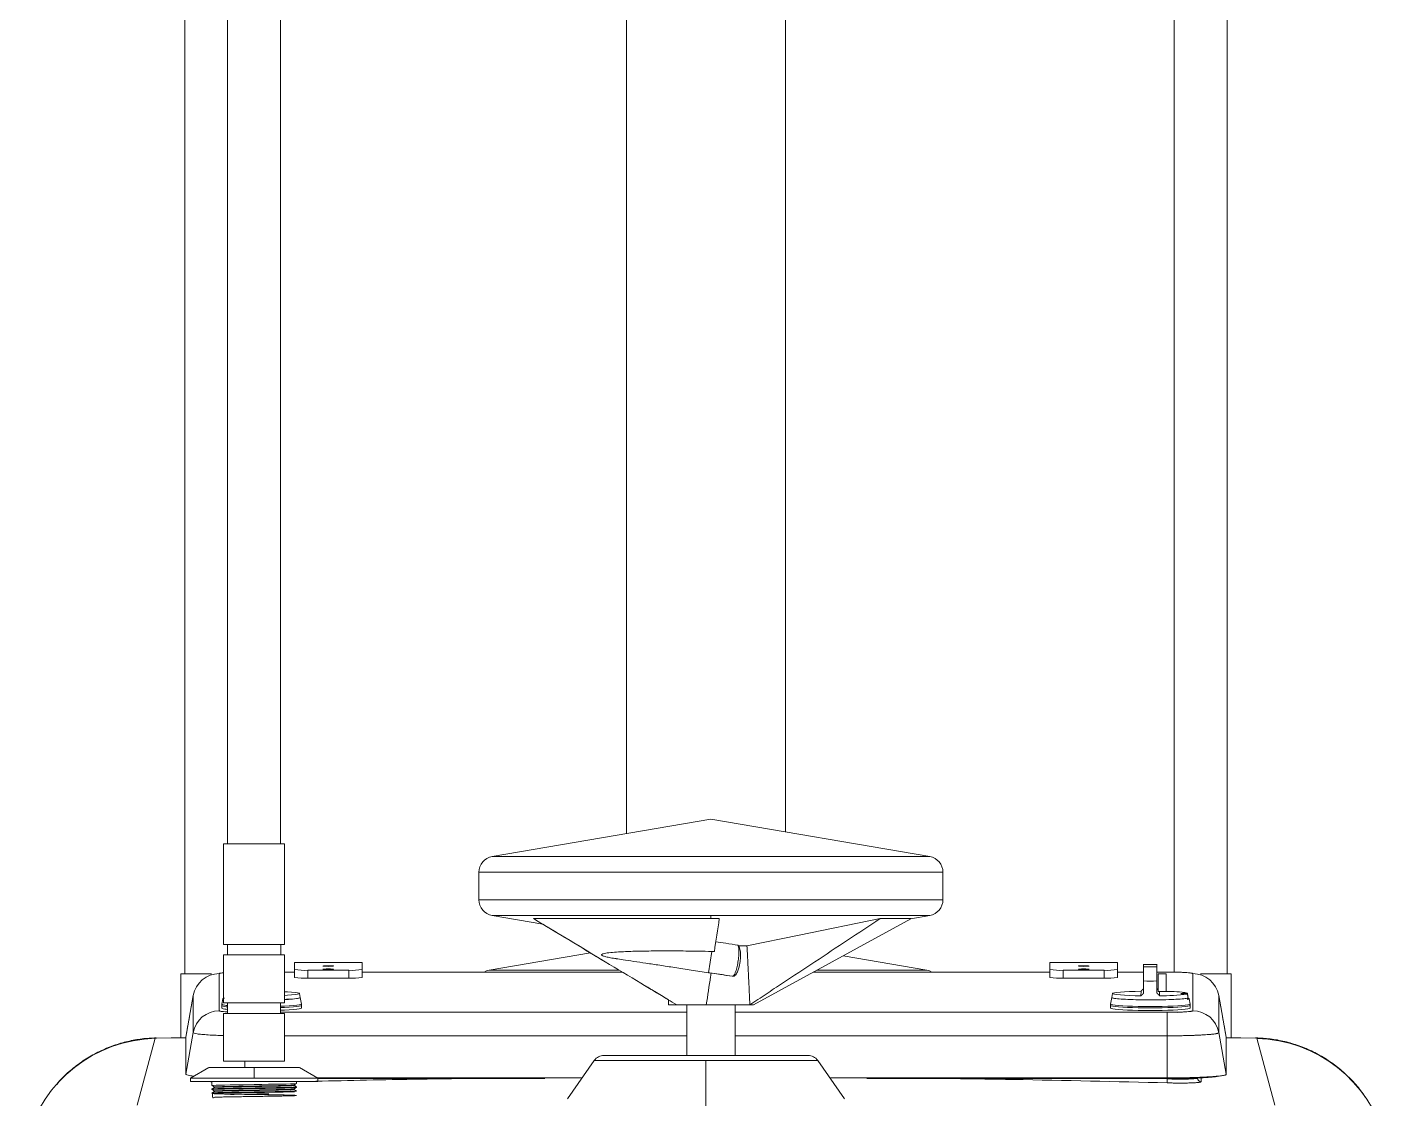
# Model space of a CAD drawing. Header units: millimetres. Extents: x 744 to 5705, y 930 to 4879.
# Drawn here: x 4723 to 5235, y 4071 to 4475 of the extents above; entities that cross this region are included whole.
import ezdxf

# ---------------------------------------------------------------- set-up
doc = ezdxf.new("R2010")
doc.units = ezdxf.units.MM
doc.header["$MEASUREMENT"] = 0

msp = doc.modelspace()

# ---------------------------------------------------------------- linework, layer by layer
at = {"color": 7, "linetype": 'Continuous', "lineweight": 15, "true_color": 0xffffff}
for p, q in [((4798.72, 4665.28), (4798.72, 4167.29)), ((4818.72, 4167.29), (4818.72, 4665.28)), ((4782.59, 4573.19), (4782.59, 4118.28)), ((5155.72, 4573.19), (5155.72, 4118.93)), ((5175.72, 4118.28), (5175.72, 4573.19)), ((4949.15, 4523.19), (4949.15, 4171.18)), ((5009.15, 4171.82), (5009.15, 4523.19)), ((4981.03, 4176.64), (4898.52, 4162.5)), ((5063.55, 4162.5), (4981.03, 4176.64)), ((4797.22, 4167.29), (4797.22, 4129.39)), ((4808.72, 4167.29), (4797.22, 4167.29)), ((4820.22, 4167.29), (4808.72, 4167.29)), ((4820.22, 4129.39), (4820.22, 4167.29)), ((4893.53, 4156.59), (4893.53, 4146.2)), ((5068.53, 4146.2), (5068.53, 4156.59)), ((4898.52, 4140.29), (4917.56, 4137.03)), ((4914.14, 4139.09), (4981.03, 4139.09)), ((4981.03, 4139.09), (4981.03, 4140.29)), ((4981.03, 4139.09), (4984.17, 4139.09)), ((4997.03, 4106.64), (5056.46, 4139.05)), ((5044.79, 4139.09), (5056.53, 4139.09)), ((5056.45, 4139.07), (5063.55, 4140.29)), ((4797.22, 4129.39), (4820.22, 4129.39)), ((4798.64, 4129.39), (4798.64, 4125.39)), ((4818.79, 4125.39), (4818.79, 4129.39)), ((4991.19, 4129.03), (4991.14, 4129.06)), ((4797.22, 4125.39), (4797.22, 4107.39)), ((4808.72, 4125.39), (4797.22, 4125.39)), ((4820.22, 4125.39), (4808.72, 4125.39)), ((4820.22, 4107.39), (4820.22, 4125.39)), ((4849.45, 4122.61), (4823.95, 4122.61)), ((4823.95, 4122.59), (4823.95, 4122.61)), ((4823.95, 4119.94), (4823.95, 4122.59)), ((4849.45, 4122.59), (4823.95, 4122.59)), ((4849.45, 4122.61), (4849.45, 4122.59)), ((4849.45, 4122.59), (4849.45, 4119.94)), ((4935.55, 4126.19), (4897.43, 4119.66)), ((4980.14, 4118.72), (4981.35, 4126.72)), ((5062.45, 4119.66), (5030.84, 4125.08)), ((5134.36, 4122.61), (5108.86, 4122.61)), ((5108.86, 4122.59), (5108.86, 4122.61)), ((5108.86, 4119.94), (5108.86, 4122.59)), ((5134.36, 4122.59), (5108.86, 4122.59)), ((5134.36, 4122.61), (5134.36, 4122.59)), ((5134.36, 4122.59), (5134.36, 4119.94)), ((4781.09, 4118.28), (4781.09, 4094.27)), ((4792.59, 4118.28), (4781.09, 4118.28)), ((4795.59, 4104.36), (4795.59, 4118.36)), ((4823.95, 4118.97), (4820.22, 4118.97)), ((4823.95, 4116.95), (4823.95, 4119.94)), ((4828.95, 4116.64), (4828.95, 4119.64)), ((4844.45, 4119.64), (4828.95, 4119.64)), ((4844.45, 4116.64), (4844.45, 4119.64)), ((4849.45, 4119.94), (4849.45, 4116.95)), ((4947.56, 4118.97), (4849.45, 4118.97)), ((4980.15, 4118.82), (4981.29, 4118.55)), ((5108.86, 4118.97), (5019.64, 4118.97)), ((5108.86, 4116.95), (5108.86, 4119.94)), ((5129.36, 4119.64), (5113.86, 4119.64)), ((5113.86, 4116.64), (5113.86, 4119.64)), ((5129.36, 4116.64), (5129.36, 4119.64)), ((5134.36, 4119.94), (5134.36, 4116.95)), ((5144.21, 4118.97), (5134.36, 4118.97)), ((5144.21, 4120.91), (5144.22, 4121.76)), ((5144.22, 4121.77), (5144.22, 4121.76)), ((5149.22, 4121.76), (5149.21, 4120.91)), ((5153.12, 4118.97), (5149.22, 4118.97)), ((5152.67, 4118.29), (5149.74, 4118.29)), ((5149.74, 4118.29), (5149.74, 4111.65)), ((5152.67, 4118.29), (5152.67, 4111.65)), ((5162.72, 4118.36), (5162.72, 4104.36)), ((5177.22, 4118.28), (5165.72, 4118.28)), ((5177.22, 4094.27), (5177.22, 4118.28)), ((4844.45, 4116.64), (4828.95, 4116.64)), ((5129.36, 4116.64), (5113.86, 4116.64)), ((5149.21, 4111), (5149.23, 4112.71)), ((4785.75, 4110.11), (4782.97, 4094.41)), ((4785.75, 4096.11), (4785.75, 4110.11)), ((4796.95, 4108.87), (4796.59, 4106.87)), ((4796.59, 4106.86), (4796.59, 4106.36)), ((4797.22, 4107.39), (4820.22, 4107.39)), ((4797.58, 4109.11), (4797.44, 4109.15)), ((4798.72, 4107.39), (4798.72, 4103.39)), ((4818.72, 4103.39), (4818.72, 4107.39)), ((4826.15, 4109.37), (4825.89, 4110.86)), ((4826.59, 4106.87), (4826.15, 4109.37)), ((4826.59, 4106.36), (4826.59, 4106.86)), ((4965.03, 4108.5), (4965.03, 4106.64)), ((5132.16, 4109.37), (5131.72, 4106.87)), ((5131.72, 4106.86), (5131.72, 4106.36)), ((5132.42, 4110.86), (5132.16, 4109.37)), ((5143.21, 4110), (5143.23, 4111.71)), ((5149.74, 4111.65), (5152.67, 4111.65)), ((5150.23, 4111.65), (5150.21, 4110)), ((5161.71, 4106.87), (5161.36, 4108.87)), ((5161.72, 4106.36), (5161.72, 4106.86)), ((5172.56, 4110.11), (5172.56, 4096.11)), ((5172.56, 4110.11), (5175.34, 4094.41)), ((4796.59, 4106.36), (4796.59, 4105.37)), ((4797.22, 4103.39), (4797.22, 4085.39)), ((4808.72, 4103.39), (4797.22, 4103.39)), ((4820.22, 4103.39), (4808.72, 4103.39)), ((4820.22, 4085.39), (4820.22, 4103.39)), ((4826.59, 4105.37), (4826.59, 4106.36)), ((4965.03, 4106.64), (4968.15, 4106.64)), ((4968.15, 4106.64), (4979.26, 4106.64)), ((4971.91, 4106.64), (4971.91, 4087.54)), ((4979.26, 4106.64), (4995.69, 4106.64)), ((4990.16, 4087.54), (4990.16, 4106.64)), ((5131.72, 4106.36), (5131.72, 4105.37)), ((5153.12, 4103.77), (5153.12, 4094.91)), ((5157.11, 4103.74), (5156.24, 4103.8)), ((5161.72, 4105.37), (5161.72, 4106.36)), ((4771.44, 4093.97), (4764.67, 4068.83)), ((4783.01, 4094.31), (4771.94, 4094.08)), ((4785.75, 4096.11), (4782.97, 4080.4)), ((4782.97, 4094.41), (4782.99, 4094.42)), ((4782.97, 4080.4), (4782.97, 4094.41)), ((5153.12, 4094.91), (5153.12, 4079.04)), ((5175.34, 4080.4), (5172.56, 4096.11)), ((5186.36, 4094.08), (5175.3, 4094.31)), ((5175.32, 4094.42), (5175.34, 4094.41)), ((5175.34, 4094.41), (5175.34, 4080.4)), ((5186.87, 4093.97), (5193.64, 4068.83)), ((5017.59, 4087.54), (4940.72, 4087.54)), ((4791.67, 4082.92), (4784.74, 4078.92)), ((4797.22, 4085.39), (4808.72, 4085.39)), ((4808.72, 4085.39), (4820.22, 4085.39)), ((4808.74, 4082.92), (4808.74, 4078.92)), ((4832.74, 4078.92), (4825.81, 4082.92)), ((4937.03, 4085.63), (4926.9, 4071.16)), ((4979.15, 4085.63), (4979.15, 4060.83)), ((5031.4, 4071.16), (5021.28, 4085.63)), ((4784.46, 4079.91), (4786.01, 4079.66)), ((4784.74, 4078.92), (4784.74, 4077.67)), ((4808.74, 4078.92), (4784.74, 4078.92)), ((4832.74, 4077.67), (4784.74, 4077.67)), ((4792.74, 4077.67), (4792.74, 4076.17)), ((4832.74, 4078.92), (4808.74, 4078.92)), ((4824.74, 4075.62), (4823.74, 4076.19)), ((4824.74, 4076.92), (4824.74, 4077.67)), ((4932.42, 4079.04), (4832.54, 4079.04)), ((4832.74, 4077.67), (4832.74, 4078.92)), ((4918.43, 4078.81), (4832.74, 4078.81)), ((5153.12, 4079.04), (5025.89, 4079.04)), ((5153.12, 4078.81), (5039.87, 4078.81)), ((5153.12, 4079.04), (5153.12, 4078.81)), ((5171.99, 4079.6), (5173.85, 4079.91)), ((4792.74, 4074.87), (4792.74, 4074.67)), ((4792.74, 4073.37), (4792.74, 4073.36)), ((4824.74, 4075.42), (4824.74, 4075.62))]:
    msp.add_line(p, q, dxfattribs=at)
at = {"color": 8, "linetype": 'Continuous', "lineweight": 15, "true_color": 0x808080}
for p, q in [((4898.52, 4162.5), (5063.55, 4162.5)), ((4893.53, 4156.59), (5068.53, 4156.59)), ((4893.53, 4146.2), (5068.53, 4146.2)), ((4898.52, 4140.29), (4981.03, 4140.29)), ((4981.03, 4140.29), (5063.55, 4140.29)), ((4820.22, 4118.95), (4823.95, 4118.95)), ((4849.45, 4118.95), (4947.59, 4118.95)), ((4897.43, 4119.66), (4946.38, 4119.66)), ((4980.14, 4118.72), (4981.19, 4118.56)), ((5019.6, 4118.95), (5108.86, 4118.95)), ((5020.93, 4119.66), (5062.45, 4119.66)), ((5134.36, 4118.95), (5144.21, 4118.95)), ((5149.22, 4118.95), (5153.12, 4118.95)), ((5153.12, 4118.95), (5153.12, 4118.97)), ((4971.91, 4103.77), (4818.72, 4103.77)), ((5153.12, 4103.77), (4990.16, 4103.77)), ((4783, 4094.2), (4771.44, 4093.97)), ((4771.74, 4094.05), (4771.44, 4093.97)), ((4971.91, 4094.91), (4820.22, 4094.91)), ((5153.12, 4094.91), (4990.16, 4094.91)), ((5186.87, 4093.97), (5175.31, 4094.2)), ((4805.19, 4085.39), (4805.19, 4082.92)), ((4979.15, 4085.63), (4937.03, 4085.63)), ((5021.28, 4085.63), (4979.15, 4085.63)), ((4823.74, 4076.19), (4823.74, 4076.34)), ((5153.15, 4078.66), (5146.95, 4078.81)), ((5165.92, 4079.09), (5165.92, 4077.62))]:
    msp.add_line(p, q, dxfattribs=at)
at = {"color": 7, "linetype": 'Continuous', "lineweight": 15, "true_color": 0xffffff}
for points in [[(4994.59, 4128.89), (5014.28, 4132.89), (5044.79, 4139.09)], [(4991.4, 4128.89), (4992.14, 4128.89), (4993.46, 4128.89), (4994.59, 4128.89)], [(4836.7, 4121.36), (4835.94, 4121.35), (4835.29, 4121.32), (4834.85, 4121.28), (4834.7, 4121.23), (4834.85, 4121.19), (4835.29, 4121.15), (4835.94, 4121.12), (4836.7, 4121.11), (4837.47, 4121.12), (4838.11, 4121.15), (4838.55, 4121.19), (4838.7, 4121.23), (4838.55, 4121.28), (4838.11, 4121.32), (4837.47, 4121.35), (4836.7, 4121.36)], [(4836.7, 4120.13), (4835.94, 4120.12), (4835.29, 4120.09), (4834.85, 4120.05), (4834.7, 4120.01), (4834.85, 4119.96), (4835.29, 4119.92), (4835.94, 4119.89), (4836.7, 4119.88), (4837.47, 4119.89), (4838.11, 4119.92), (4838.55, 4119.96), (4838.7, 4120.01), (4838.55, 4120.05), (4838.11, 4120.09), (4837.47, 4120.12), (4836.7, 4120.13)], [(4897.43, 4119.66), (4896.41, 4119.39), (4895.49, 4118.97)], [(5064.39, 4118.97), (5063.47, 4119.39), (5062.45, 4119.66)], [(5121.61, 4121.36), (5120.84, 4121.35), (5120.19, 4121.32), (5119.76, 4121.28), (5119.61, 4121.23), (5119.76, 4121.19), (5120.19, 4121.15), (5120.84, 4121.12), (5121.61, 4121.11), (5122.37, 4121.12), (5123.02, 4121.15), (5123.46, 4121.19), (5123.61, 4121.23), (5123.46, 4121.28), (5123.02, 4121.32), (5122.37, 4121.35), (5121.61, 4121.36)], [(5121.61, 4120.13), (5120.84, 4120.12), (5120.19, 4120.09), (5119.76, 4120.05), (5119.61, 4120.01), (5119.76, 4119.96), (5120.19, 4119.92), (5120.84, 4119.89), (5121.61, 4119.88), (5122.37, 4119.89), (5123.02, 4119.92), (5123.46, 4119.96), (5123.61, 4120.01), (5123.46, 4120.05), (5123.02, 4120.09), (5122.37, 4120.12), (5121.61, 4120.13)], [(5149.22, 4114.85), (5149.22, 4113.89), (5149.22, 4113.08), (5149.22, 4112.54), (5149.22, 4112.35), (5149.21, 4112.54), (5149.21, 4113.08), (5149.21, 4113.89), (5149.21, 4114.85), (5149.21, 4115.8), (5149.21, 4116.61), (5149.21, 4117.16), (5149.22, 4117.35), (5149.22, 4117.16), (5149.22, 4116.61), (5149.22, 4115.8), (5149.22, 4114.85)], [(4797.22, 4108.69), (4797.08, 4108.74), (4796.98, 4108.8), (4796.95, 4108.86), (4796.98, 4108.92), (4797.08, 4108.98), (4797.22, 4109.03)], [(4826.59, 4106.87), (4826.58, 4106.83), (4826.32, 4106.69), (4825.71, 4106.55), (4824.77, 4106.42), (4823.52, 4106.3), (4822, 4106.2), (4820.22, 4106.11), (4818.72, 4106.05)], [(4820.22, 4111.56), (4821.26, 4111.5), (4822.87, 4111.4), (4824.16, 4111.27), (4825.11, 4111.14), (4825.69, 4111), (4825.89, 4110.86), (4825.7, 4110.71), (4825.12, 4110.57), (4824.17, 4110.44), (4822.88, 4110.32), (4821.28, 4110.21), (4820.22, 4110.15)], [(4826.15, 4109.37), (4826.11, 4109.29), (4825.75, 4109.15), (4825.03, 4109.01), (4823.97, 4108.89), (4822.6, 4108.77), (4820.96, 4108.67), (4820.22, 4108.64)], [(5146.72, 4105.94), (5144.43, 4105.95), (5142.19, 4105.98), (5140.06, 4106.04), (5138.09, 4106.11), (5136.31, 4106.2), (5134.79, 4106.3), (5133.54, 4106.42), (5132.6, 4106.55), (5131.99, 4106.69), (5131.73, 4106.83), (5131.72, 4106.87)], [(5160.73, 4109.11), (5159.92, 4108.98), (5158.78, 4108.86), (5157.34, 4108.75), (5155.62, 4108.65), (5153.68, 4108.57), (5151.57, 4108.51), (5149.33, 4108.48), (5147.03, 4108.46), (5144.72, 4108.47), (5142.45, 4108.5), (5140.3, 4108.55), (5138.31, 4108.63), (5136.53, 4108.72), (5135.01, 4108.83), (5133.79, 4108.95), (5132.89, 4109.08), (5132.34, 4109.22), (5132.16, 4109.36), (5132.16, 4109.37)], [(5160.96, 4109.17), (5160.31, 4109.04), (5159.32, 4108.91), (5158.01, 4108.79), (5156.41, 4108.69), (5154.58, 4108.6), (5152.54, 4108.54), (5150.36, 4108.49), (5148.09, 4108.47), (5145.78, 4108.47), (5143.5, 4108.49), (5141.29, 4108.53), (5139.23, 4108.59), (5137.35, 4108.67), (5135.71, 4108.77), (5134.34, 4108.89), (5133.28, 4109.01), (5132.56, 4109.15), (5132.2, 4109.29), (5132.16, 4109.37)], [(5143.21, 4110), (5140.97, 4110.05), (5138.89, 4110.12), (5137.03, 4110.21), (5135.43, 4110.32), (5134.14, 4110.44), (5133.19, 4110.57), (5132.61, 4110.71), (5132.42, 4110.86), (5132.62, 4111), (5133.2, 4111.14), (5134.15, 4111.27), (5135.44, 4111.4), (5137.05, 4111.5), (5138.91, 4111.59), (5140.99, 4111.66), (5143.23, 4111.71)], [(5161.71, 4106.87), (5161.7, 4106.83), (5161.44, 4106.69), (5160.83, 4106.55), (5159.89, 4106.42), (5158.64, 4106.3), (5157.12, 4106.2), (5155.35, 4106.11), (5153.37, 4106.04), (5151.24, 4105.98), (5149.01, 4105.95), (5146.72, 4105.94)], [(5160.71, 4111.04), (5159.74, 4111.01), (5158.96, 4110.97), (5158.45, 4110.92), (5158.27, 4110.85), (5158.45, 4110.79), (5158.96, 4110.74), (5159.74, 4110.7), (5160.7, 4110.67)], [(5160.81, 4109.1), (5161.05, 4109.04), (5161.22, 4108.98), (5161.33, 4108.92), (5161.36, 4108.86), (5161.33, 4108.8), (5161.22, 4108.74), (5161.05, 4108.67), (5160.81, 4108.61)], [(4826.59, 4106.36), (4826.58, 4106.33), (4826.32, 4106.19), (4825.71, 4106.05), (4824.77, 4105.92), (4823.52, 4105.8), (4822, 4105.7), (4820.22, 4105.61), (4818.72, 4105.55)], [(4826.59, 4106.36), (4826.58, 4106.33), (4826.32, 4106.19), (4825.71, 4106.05), (4824.77, 4105.92), (4823.52, 4105.8), (4822, 4105.7), (4820.22, 4105.61), (4818.72, 4105.55)], [(4826.59, 4105.37), (4826.58, 4105.33), (4826.32, 4105.19), (4825.71, 4105.05), (4824.77, 4104.93), (4823.52, 4104.81), (4822, 4104.7), (4820.22, 4104.61), (4818.72, 4104.55)], [(5146.72, 4105.44), (5144.43, 4105.45), (5142.19, 4105.48), (5140.06, 4105.54), (5138.09, 4105.61), (5136.31, 4105.7), (5134.79, 4105.8), (5133.54, 4105.92), (5132.6, 4106.05), (5131.99, 4106.19), (5131.73, 4106.33), (5131.72, 4106.36)], [(5146.72, 4105.44), (5144.43, 4105.45), (5142.19, 4105.48), (5140.06, 4105.54), (5138.09, 4105.61), (5136.31, 4105.7), (5134.79, 4105.8), (5133.54, 4105.92), (5132.6, 4106.05), (5131.99, 4106.19), (5131.73, 4106.33), (5131.72, 4106.36)], [(5146.72, 4104.44), (5144.43, 4104.45), (5142.19, 4104.49), (5140.06, 4104.54), (5138.09, 4104.61), (5136.31, 4104.7), (5134.79, 4104.81), (5133.54, 4104.93), (5132.6, 4105.05), (5131.99, 4105.19), (5131.73, 4105.33), (5131.72, 4105.37)], [(5161.72, 4106.36), (5161.7, 4106.33), (5161.44, 4106.19), (5160.83, 4106.05), (5159.89, 4105.92), (5158.64, 4105.8), (5157.12, 4105.7), (5155.35, 4105.61), (5153.37, 4105.54), (5151.24, 4105.48), (5149.01, 4105.45), (5146.72, 4105.44)], [(5161.72, 4106.36), (5161.7, 4106.33), (5161.44, 4106.19), (5160.83, 4106.05), (5159.89, 4105.92), (5158.64, 4105.8), (5157.12, 4105.7), (5155.35, 4105.61), (5153.37, 4105.54), (5151.24, 4105.48), (5149.01, 4105.45), (5146.72, 4105.44)], [(5161.72, 4105.37), (5161.7, 4105.33), (5161.44, 4105.19), (5160.83, 4105.05), (5159.89, 4104.93), (5158.64, 4104.81), (5157.12, 4104.7), (5155.35, 4104.61), (5153.37, 4104.54), (5151.24, 4104.49), (5149.01, 4104.45), (5146.72, 4104.44)], [(4792.78, 4076.17), (4792.87, 4076.2), (4793.44, 4076.24), (4794.42, 4076.28), (4795.85, 4076.32), (4797.59, 4076.36), (4799.71, 4076.4), (4802.02, 4076.44), (4804.59, 4076.49), (4808.74, 4076.55), (4811.61, 4076.59), (4814.17, 4076.63), (4816.66, 4076.67), (4818.85, 4076.71), (4820.81, 4076.75), (4822.38, 4076.79), (4823.61, 4076.83), (4824.38, 4076.87), (4824.73, 4076.91), (4824.74, 4076.92)], [(5153.12, 4077.17), (5153.12, 4077.21), (5153.12, 4077.31), (5153.12, 4077.45), (5153.13, 4077.64), (5153.13, 4077.86), (5153.14, 4078.11), (5153.15, 4078.38), (5153.15, 4078.66)]]:
    msp.add_lwpolyline(points, dxfattribs=at)
at = {"color": 8, "linetype": 'Continuous', "lineweight": 15, "true_color": 0x808080}
msp.add_lwpolyline([(4792.39, 4077.62), (4792.66, 4077.65), (4792.75, 4077.67)], dxfattribs=at)
at = {"color": 7, "linetype": 'Continuous', "lineweight": 15, "true_color": 0xffffff}
for centre, radius, start, end in [((4899.53, 4156.59), 6, 99.7276, 180), ((5062.53, 4156.59), 6, 0, 80.2724), ((4899.53, 4146.2), 6, 180, 260.2724), ((5062.53, 4146.2), 6, 279.7276, 0), ((4795.59, 4108.37), 9.99, 89.9583, 169.935), ((4827.71, 4140.21), 20.61, 259.5051, 273.4634), ((4845.7, 4140.21), 20.61, 266.5366, 280.4949), ((4989.35, 4118.3), 0.957, 261.3796, 286.4933), ((5112.61, 4140.21), 20.61, 259.5051, 273.4634), ((5130.6, 4140.21), 20.61, 266.5366, 280.4949), ((5162.72, 4108.37), 9.99, 10.065, 90.0417), ((4827.71, 4137.22), 20.61, 259.5051, 273.4634), ((4845.7, 4137.22), 20.61, 266.5366, 280.4949), ((5112.61, 4137.22), 20.61, 259.5051, 273.4634), ((5130.6, 4137.22), 20.61, 266.5366, 280.4949), ((5146.72, 4330.09), 214.52, 269.3297, 270.6652), ((4798.46, 4110.16), 3.77, 240.4208, 273.9663), ((4821.06, 4126.24), 17.62, 267.2536, 286.7814), ((5151.26, 4176.02), 66.03, 269.085, 278.221), ((5153.14, 4065.18), 46.48, 80.6274, 90.5755), ((4795.59, 4094.36), 9.99, 89.9583, 169.935), ((4798.49, 4109.85), 3.97, 241.5397, 273.3712), ((4798.49, 4108.86), 3.97, 241.5397, 273.3712), ((5162.72, 4094.36), 9.99, 10.065, 90.0417), ((4772.76, 4042.58), 51.41, 91.4779, 164.9661), ((5185.54, 4042.57), 51.41, 15.0394, 88.5166), ((4940.72, 4083.04), 4.5, 90, 145), ((5017.59, 4083.04), 4.5, 35, 90), ((5165.96, 4079.11), 1.5, 183.5557, 268.5468)]:
    msp.add_arc(centre, radius, start, end, dxfattribs=at)
for points, knots in [([(4914.14, 4139.09), (4923.13, 4133.67), (4932.13, 4128.25), (4945.63, 4120.13), (4950.13, 4117.42), (4956.88, 4113.37), (4959.13, 4112.02), (4963.64, 4109.33), (4965.89, 4107.98), (4968.15, 4106.64)], [0, 0, 0, 0, 0.5, 0.5, 0.75, 0.75, 0.875, 0.875, 1, 1, 1, 1]), ([(5044.79, 4139.09), (5036.62, 4133.67), (5028.44, 4128.25), (5016.17, 4120.13), (5012.08, 4117.42), (5005.94, 4113.37), (5003.89, 4112.02), (4999.79, 4109.33), (4997.74, 4107.98), (4995.69, 4106.64)], [0, 0, 0, 0, 0.5, 0.5, 0.75, 0.75, 0.875, 0.875, 1, 1, 1, 1]), ([(4917.56, 4137.03), (4925.41, 4132.29), (4937.77, 4124.85), (4953.59, 4115.33), (4961.56, 4110.57), (4965.03, 4108.5)], [0, 0, 0, 0, 0.496671, 0.781083, 1, 1, 1, 1]), ([(4991.28, 4129.09), (4989.74, 4129.32), (4986.95, 4129.74), (4984.11, 4130.16), (4982.85, 4130.35)], [0, 0, 0, 0, 0.554814, 1, 1, 1, 1]), ([(4989.62, 4117.38), (4989.77, 4117.43), (4990.05, 4117.52), (4990.59, 4118.16), (4991.15, 4119.27), (4991.61, 4120.76), (4991.92, 4122.13), (4992.14, 4123.63), (4992.21, 4125.14), (4992.13, 4126.52), (4991.95, 4127.62), (4991.62, 4128.6), (4991.3, 4128.93), (4991.14, 4129.1)], [0, 0, 0, 0, 0.083374, 0.159103, 0.287747, 0.388724, 0.463887, 0.544549, 0.658712, 0.729767, 0.810435, 0.900673, 1, 1, 1, 1]), ([(4945.29, 4124.01), (4944.58, 4124.11), (4943.3, 4124.3), (4941.8, 4124.6), (4940.87, 4124.84), (4940.44, 4124.99), (4940.18, 4125.09), (4939.99, 4125.19), (4939.89, 4125.27), (4939.8, 4125.35), (4939.75, 4125.48), (4939.95, 4125.75), (4941.03, 4126.04), (4943.12, 4126.34), (4946.67, 4126.58), (4951.43, 4126.79), (4957.6, 4126.9), (4964.34, 4126.94), (4970.7, 4126.9), (4976.41, 4126.83), (4979.7, 4126.76), (4981.35, 4126.72)], [0, 0, 0, 0, 0.045365, 0.08238, 0.096133, 0.101706, 0.107329, 0.110083, 0.112853, 0.115396, 0.119898, 0.131763, 0.174854, 0.252529, 0.330402, 0.454033, 0.577733, 0.703777, 0.829837, 0.914918, 1, 1, 1, 1]), ([(4945.29, 4123.99), (4946.14, 4123.86), (4948.18, 4123.55), (4951.93, 4122.99), (4956.54, 4122.29), (4961.73, 4121.51), (4967.45, 4120.64), (4973.64, 4119.7), (4977.94, 4119.05), (4980.14, 4118.72)], [0, 0, 0, 0, 0.094836, 0.228464, 0.368981, 0.516403, 0.670731, 0.831944, 1, 1, 1, 1]), ([(4795.59, 4118.36), (4795.63, 4118.4), (4795.69, 4118.48), (4796.29, 4118.59), (4796.81, 4118.66), (4797.21, 4118.69), (4797.22, 4118.69)], [0, 0, 0, 0, 0.332039, 0.665001, 0.996239, 1, 1, 1, 1]), ([(4979.26, 4106.64), (4979.8, 4110.17), (4980.4, 4114.14), (4981, 4118.14), (4981.07, 4118.58)], [0, 0, 0, 0, 0.888178, 1, 1, 1, 1]), ([(4981.19, 4118.56), (4981.3, 4118.55), (4982.47, 4118.37), (4985.16, 4117.96), (4987.7, 4117.58), (4989.2, 4117.36)], [0, 0, 0, 0, 0.042482, 0.434315, 1, 1, 1, 1]), ([(4981.28, 4118.55), (4982.6, 4118.35), (4985.23, 4117.96), (4987.78, 4117.63), (4989.05, 4117.46)], [0, 0, 0, 0, 0.502533, 1, 1, 1, 1]), ([(5146.72, 4121.8), (5146.27, 4121.8), (5145.36, 4121.8), (5144.49, 4121.78), (5144.06, 4121.77)], [0, 0, 0, 0, 0.498794, 1, 1, 1, 1]), ([(5149.21, 4120.91), (5149.13, 4120.9), (5148.97, 4120.9), (5148.73, 4120.9), (5148.48, 4120.89), (5148.23, 4120.89), (5147.86, 4120.88), (5147.35, 4120.88), (5146.71, 4120.88), (5146.17, 4120.88), (5145.75, 4120.88), (5145.4, 4120.89), (5145.03, 4120.89), (5144.61, 4120.9), (5144.34, 4120.9), (5144.21, 4120.91)], [0, 0, 0, 0, 0.049915, 0.099831, 0.149748, 0.199665, 0.249585, 0.374265, 0.498939, 0.624651, 0.692518, 0.749449, 0.832969, 0.916486, 1, 1, 1, 1]), ([(5144.21, 4115.58), (5144.21, 4115.94), (5144.21, 4116.29), (5144.21, 4116.97), (5144.21, 4117.3), (5144.21, 4117.93), (5144.21, 4118.23), (5144.21, 4118.65), (5144.21, 4118.79), (5144.21, 4119.05), (5144.21, 4119.18), (5144.21, 4119.54), (5144.21, 4119.75), (5144.21, 4120.13), (5144.21, 4120.3), (5144.21, 4120.57), (5144.21, 4120.68), (5144.21, 4120.83), (5144.21, 4120.88), (5144.21, 4120.91)], [0, 0, 0, 0, 0.125, 0.125, 0.25, 0.25, 0.375, 0.375, 0.4375, 0.4375, 0.5, 0.5, 0.625, 0.625, 0.75, 0.75, 0.875, 0.875, 1, 1, 1, 1]), ([(5144.22, 4121.76), (5144.3, 4121.77), (5144.45, 4121.77), (5144.68, 4121.77), (5144.92, 4121.78), (5145.15, 4121.78), (5145.39, 4121.78), (5145.62, 4121.79), (5145.94, 4121.79), (5146.3, 4121.79), (5146.72, 4121.79), (5147.15, 4121.79), (5147.63, 4121.79), (5148.17, 4121.78), (5148.7, 4121.77), (5149.05, 4121.77), (5149.22, 4121.76)], [0, 0, 0, 0, 0.0476052, 0.0952105, 0.1428163, 0.190423, 0.2380308, 0.2856401, 0.3255057, 0.4281984, 0.5007565, 0.5718843, 0.6789123, 0.7859434, 0.8929738, 1, 1, 1, 1]), ([(5149.38, 4121.77), (5149.12, 4121.78), (5148.33, 4121.79), (5147.43, 4121.8), (5146.81, 4121.8), (5146.72, 4121.8)], [0, 0, 0, 0, 0.310797, 0.905539, 1, 1, 1, 1]), ([(5149.21, 4120.91), (5149.21, 4120.88), (5149.21, 4120.83), (5149.21, 4120.68), (5149.21, 4120.57), (5149.21, 4120.3), (5149.21, 4120.13), (5149.21, 4119.76), (5149.21, 4119.54), (5149.21, 4119.06), (5149.21, 4118.8), (5149.21, 4118.38), (5149.21, 4118.23), (5149.21, 4117.93), (5149.21, 4117.77), (5149.21, 4117.3), (5149.21, 4116.97), (5149.21, 4116.29), (5149.21, 4115.94), (5149.21, 4115.58)], [0, 0, 0, 0, 0.125, 0.125, 0.25, 0.25, 0.375, 0.375, 0.5, 0.5, 0.625, 0.625, 0.6875, 0.6875, 0.75, 0.75, 0.875, 0.875, 1, 1, 1, 1]), ([(5149.22, 4117.19), (5149.22, 4117.54), (5149.22, 4117.88), (5149.22, 4118.52), (5149.22, 4118.83), (5149.22, 4119.43), (5149.22, 4119.7), (5149.22, 4120.08), (5149.22, 4120.2), (5149.22, 4120.43), (5149.22, 4120.54), (5149.22, 4120.85), (5149.22, 4121.03), (5149.22, 4121.33), (5149.22, 4121.45), (5149.22, 4121.64), (5149.22, 4121.71), (5149.22, 4121.78), (5149.22, 4121.79), (5149.22, 4121.76)], [0, 0, 0, 0, 0.125, 0.125, 0.25, 0.25, 0.375, 0.375, 0.4375, 0.4375, 0.5, 0.5, 0.625, 0.625, 0.75, 0.75, 0.875, 0.875, 1, 1, 1, 1]), ([(5153.12, 4118.95), (5153.23, 4118.95), (5153.43, 4118.95), (5153.75, 4118.95), (5154.06, 4118.95), (5154.37, 4118.95), (5154.68, 4118.94), (5155.2, 4118.94), (5155.91, 4118.93), (5156.8, 4118.91), (5157.65, 4118.88), (5158.73, 4118.84), (5159.95, 4118.78), (5160.95, 4118.71), (5161.59, 4118.64), (5162, 4118.59), (5162.32, 4118.53), (5162.52, 4118.48), (5162.64, 4118.44), (5162.7, 4118.4), (5162.71, 4118.37), (5162.72, 4118.36)], [0, 0, 0, 0, 0.020867, 0.041684, 0.062474, 0.08326, 0.104062, 0.124905, 0.187503, 0.250113, 0.312374, 0.374673, 0.499801, 0.624289, 0.686806, 0.749368, 0.811865, 0.874407, 0.91627, 0.958074, 1, 1, 1, 1]), ([(4785.75, 4110.13), (4785.28, 4107.49), (4784.35, 4102.23), (4783.42, 4096.96), (4782.96, 4094.33)], [0, 0, 0, 0, 0.5, 1, 1, 1, 1]), ([(5175.35, 4094.33), (5174.89, 4096.96), (5173.96, 4102.23), (5173.03, 4107.49), (5172.56, 4110.13)], [0, 0, 0, 0, 0.5, 1, 1, 1, 1]), ([(4995.69, 4106.64), (4996.01, 4106.64), (4996.67, 4106.64), (4997.05, 4106.64), (4997, 4106.64), (4996.98, 4106.64)], [0, 0, 0, 0, 0.42397, 0.861629, 1, 1, 1, 1]), ([(5162.72, 4104.36), (5162.71, 4104.35), (5162.71, 4104.34), (5162.7, 4104.32), (5162.67, 4104.3), (5162.64, 4104.28), (5162.59, 4104.26), (5162.5, 4104.23), (5162.32, 4104.19), (5162, 4104.13), (5161.6, 4104.08), (5160.95, 4104.01), (5159.96, 4103.94), (5158.74, 4103.88), (5157.66, 4103.84), (5156.81, 4103.81), (5155.92, 4103.79), (5155.1, 4103.78), (5154.38, 4103.77), (5153.75, 4103.77), (5153.33, 4103.77), (5153.12, 4103.77)], [0, 0, 0, 0, 0.020867, 0.041684, 0.062474, 0.08326, 0.104062, 0.124905, 0.187503, 0.250113, 0.312374, 0.374673, 0.499801, 0.624289, 0.686806, 0.749368, 0.811865, 0.874407, 0.91627, 0.958074, 1, 1, 1, 1]), ([(4771.76, 4094.16), (4769.99, 4094.07), (4766.39, 4093.88), (4761.01, 4092.88), (4755.65, 4091.32), (4750.39, 4089.12), (4745.31, 4086.31), (4740.57, 4082.89), (4736.85, 4079.65), (4734.92, 4077.39), (4734.27, 4076.62)], [0, 0, 0, 0, 0.124726, 0.252972, 0.38404, 0.517522, 0.653266, 0.791171, 0.929468, 1, 1, 1, 1]), ([(4771.95, 4094.05), (4771.94, 4094.07), (4771.89, 4094.2), (4771.81, 4094.12), (4771.74, 4094.05)], [0, 0, 0, 0, 0.135779, 1, 1, 1, 1]), ([(5172.56, 4096.11), (5172.56, 4096.03), (5172.44, 4095.95), (5172.16, 4095.87), (5172.13, 4095.86), (5172.06, 4095.84), (5172.02, 4095.83), (5171.91, 4095.8), (5171.82, 4095.78), (5171.68, 4095.75), (5171.64, 4095.74), (5171.54, 4095.73), (5171.48, 4095.72), (5171.32, 4095.69), (5171.21, 4095.67), (5170.84, 4095.62), (5170.57, 4095.58), (5170.2, 4095.54), (5170.12, 4095.53), (5169.97, 4095.51), (5169.89, 4095.5), (5169.64, 4095.48), (5169.48, 4095.46), (5169.21, 4095.44), (5169.12, 4095.43), (5168.94, 4095.41), (5168.85, 4095.41), (5168.56, 4095.38), (5168.36, 4095.37), (5167.75, 4095.32), (5167.32, 4095.29), (5166.65, 4095.25), (5166.42, 4095.24), (5165.95, 4095.21), (5165.71, 4095.2), (5165.22, 4095.17), (5164.97, 4095.16), (5164.46, 4095.14), (5164.2, 4095.13), (5163.8, 4095.11), (5163.67, 4095.11), (5163.4, 4095.1), (5163.26, 4095.09), (5162.85, 4095.08), (5162.57, 4095.07), (5161.73, 4095.04), (5161.15, 4095.02), (5160.5, 4095), (5160.43, 4095), (5160.28, 4095), (5160.2, 4095), (5159.98, 4094.99), (5159.84, 4094.99), (5159.39, 4094.98), (5159.09, 4094.97), (5158.63, 4094.96), (5158.48, 4094.96), (5158.17, 4094.96), (5158.02, 4094.95), (5157.55, 4094.95), (5157.24, 4094.94), (5156.61, 4094.93), (5156.3, 4094.93), (5155.67, 4094.93), (5155.35, 4094.92), (5154.4, 4094.92), (5153.76, 4094.91), (5153.12, 4094.91)], [0, 0, 0, 0, 0.125, 0.125, 0.140625, 0.140625, 0.15625, 0.15625, 0.1875, 0.1875, 0.203125, 0.203125, 0.21875, 0.21875, 0.25, 0.25, 0.3125, 0.3125, 0.328125, 0.328125, 0.34375, 0.34375, 0.375, 0.375, 0.390625, 0.390625, 0.40625, 0.40625, 0.4375, 0.4375, 0.5, 0.5, 0.53125, 0.53125, 0.5625, 0.5625, 0.59375, 0.59375, 0.625, 0.625, 0.640625, 0.640625, 0.65625, 0.65625, 0.6875, 0.6875, 0.75, 0.75, 0.757812, 0.757812, 0.765625, 0.765625, 0.78125, 0.78125, 0.8125, 0.8125, 0.828125, 0.828125, 0.84375, 0.84375, 0.875, 0.875, 0.90625, 0.90625, 0.9375, 0.9375, 1, 1, 1, 1]), ([(5227.84, 4071.72), (5227.28, 4072.57), (5225.63, 4075.07), (5222.29, 4078.76), (5217.96, 4082.75), (5213.23, 4086.15), (5208.2, 4088.98), (5202.91, 4091.23), (5197.48, 4092.84), (5192.01, 4093.88), (5188.36, 4094.07), (5186.55, 4094.16)], [0, 0, 0, 0, 0.062631, 0.184915, 0.304827, 0.423511, 0.541673, 0.659262, 0.775414, 0.889255, 1, 1, 1, 1]), ([(4808.74, 4082.92), (4807.84, 4082.92), (4806.01, 4082.92), (4803.3, 4082.92), (4800.68, 4082.92), (4798.26, 4082.92), (4796.12, 4082.92), (4794.36, 4082.92), (4792.98, 4082.92), (4792.09, 4082.92), (4791.66, 4082.92), (4791.71, 4082.92), (4791.73, 4082.92)], [0, 0, 0, 0, 0.101024, 0.204704, 0.310558, 0.419483, 0.525337, 0.634262, 0.740116, 0.849041, 0.954895, 1, 1, 1, 1]), ([(4825.75, 4082.92), (4825.76, 4082.92), (4825.78, 4082.92), (4825.27, 4082.92), (4824.29, 4082.92), (4822.84, 4082.92), (4821.01, 4082.92), (4818.82, 4082.92), (4816.36, 4082.92), (4813.66, 4082.92), (4811.09, 4082.92), (4809.43, 4082.92), (4808.74, 4082.92)], [0, 0, 0, 0, 0.063814, 0.169658, 0.278572, 0.384416, 0.49333, 0.599175, 0.708088, 0.813933, 0.922847, 1, 1, 1, 1]), ([(4786.1, 4079.71), (4785.53, 4079.77), (4784.31, 4079.91), (4783.21, 4080.15), (4783.05, 4080.32), (4782.97, 4080.4)], [0, 0, 0, 0, 0.303287, 0.651644, 1, 1, 1, 1]), ([(4792.77, 4076.15), (4792.93, 4076.06), (4793.25, 4075.87), (4793.58, 4075.69), (4793.75, 4075.59)], [0, 0, 0, 0, 0.48658, 1, 1, 1, 1]), ([(4793.79, 4075.59), (4793.77, 4075.59), (4793.57, 4075.61), (4794.15, 4075.66), (4795.59, 4075.72), (4798.02, 4075.78), (4801.16, 4075.84), (4804.82, 4075.91), (4808.75, 4075.97), (4812.68, 4076.03), (4816.33, 4076.1), (4819.48, 4076.16), (4821.87, 4076.22), (4823.4, 4076.28), (4823.6, 4076.32), (4823.69, 4076.34)], [0, 0, 0, 0, 0.008319, 0.091179, 0.175477, 0.258337, 0.341197, 0.425495, 0.508355, 0.591215, 0.675513, 0.758373, 0.841233, 0.925532, 1, 1, 1, 1]), ([(4823.74, 4076.19), (4823.64, 4076.17), (4823.45, 4076.13), (4821.87, 4076.07), (4819.48, 4076.01), (4816.34, 4075.95), (4812.68, 4075.88), (4808.75, 4075.82), (4804.82, 4075.76), (4801.16, 4075.69), (4798.02, 4075.63), (4795.62, 4075.57), (4794.08, 4075.51), (4793.88, 4075.47), (4793.79, 4075.45)], [0, 0, 0, 0, 0.083513, 0.168477, 0.25199, 0.335503, 0.420467, 0.50398, 0.587493, 0.672457, 0.75597, 0.839483, 0.924447, 1, 1, 1, 1]), ([(4823.73, 4076.34), (4823.9, 4076.44), (4824.23, 4076.63), (4824.57, 4076.82), (4824.74, 4076.92)], [0, 0, 0, 0, 0.499993, 1, 1, 1, 1]), ([(5175.34, 4080.4), (5175.34, 4080.36), (5175.3, 4080.31), (5175.16, 4080.22), (5175.05, 4080.18), (5174.62, 4080.05), (5174.2, 4079.96), (5173.36, 4079.84), (5173.05, 4079.8), (5172.53, 4079.74), (5172.35, 4079.72), (5171.98, 4079.68), (5171.78, 4079.66), (5170.77, 4079.57), (5169.85, 4079.5), (5168.56, 4079.42), (5168.3, 4079.41), (5167.76, 4079.38), (5167.48, 4079.36), (5166.63, 4079.32), (5166.05, 4079.29), (5164.24, 4079.22), (5162.96, 4079.18), (5161.27, 4079.13), (5160.93, 4079.12), (5160.24, 4079.11), (5159.89, 4079.1), (5158.85, 4079.08), (5158.15, 4079.07), (5156.03, 4079.05), (5154.59, 4079.04), (5153.12, 4079.04)], [0, 0, 0, 0, 0.0625, 0.0625, 0.125, 0.125, 0.25, 0.25, 0.3125, 0.3125, 0.34375, 0.34375, 0.375, 0.375, 0.5, 0.5, 0.53125, 0.53125, 0.5625, 0.5625, 0.625, 0.625, 0.75, 0.75, 0.78125, 0.78125, 0.8125, 0.8125, 0.875, 0.875, 1, 1, 1, 1]), ([(5172, 4079.61), (5172, 4079.61), (5171.68, 4079.54), (5170.54, 4079.41), (5168.58, 4079.24), (5166.13, 4079.1), (5163.32, 4078.97), (5160.18, 4078.88), (5156.74, 4078.82), (5154.34, 4078.82), (5153.12, 4078.81)], [0, 0, 0, 0, 0.0000229, 0.1425454, 0.2809838, 0.423445, 0.5617832, 0.704134, 0.8497222, 1, 1, 1, 1]), ([(5165.92, 4077.62), (5165.92, 4077.61), (5165.92, 4077.59), (5165.91, 4077.57), (5165.88, 4077.55), (5165.85, 4077.53), (5165.8, 4077.51), (5165.75, 4077.49), (5165.63, 4077.45), (5165.39, 4077.4), (5164.97, 4077.34), (5164.43, 4077.29), (5163.57, 4077.22), (5162.24, 4077.16), (5160.61, 4077.12), (5159.17, 4077.1), (5158.03, 4077.1), (5156.85, 4077.1), (5155.83, 4077.11), (5155, 4077.13), (5154.38, 4077.14), (5153.75, 4077.15), (5153.33, 4077.16), (5153.12, 4077.17)], [0, 0, 0, 0, 0.017881, 0.035726, 0.053548, 0.071363, 0.089184, 0.107027, 0.124905, 0.187509, 0.250114, 0.312386, 0.374672, 0.499797, 0.624289, 0.686785, 0.749358, 0.811845, 0.874411, 0.90582, 0.93717, 0.968538, 1, 1, 1, 1]), ([(5164.47, 4079.02), (5164.47, 4078.98), (5164.39, 4078.93), (5164.18, 4078.87), (5164.09, 4078.86), (5163.87, 4078.82), (5163.75, 4078.8), (5163.32, 4078.75), (5162.97, 4078.72), (5162.36, 4078.68), (5162.14, 4078.67), (5161.66, 4078.65), (5161.41, 4078.64), (5160.63, 4078.62), (5160.06, 4078.61), (5159.14, 4078.59), (5158.82, 4078.59), (5158.16, 4078.59), (5157.5, 4078.59), (5156.8, 4078.6), (5156.1, 4078.6), (5155.73, 4078.61), (5154.64, 4078.63), (5153.9, 4078.64), (5153.15, 4078.66)], [0, 0, 0, 0, 0.125, 0.125, 0.1875, 0.1875, 0.25, 0.25, 0.375, 0.375, 0.4375, 0.4375, 0.5, 0.5, 0.625, 0.625, 0.6875, 0.6875, 0.75, 0.8125, 0.8125, 0.875, 0.875, 1, 1, 1, 1]), ([(4824.74, 4075.62), (4824.69, 4075.6), (4824.6, 4075.58), (4823.85, 4075.53), (4822.73, 4075.49), (4821.2, 4075.45), (4819.32, 4075.41), (4817.13, 4075.37), (4814.72, 4075.33), (4812.12, 4075.29), (4810.1, 4075.26), (4808.01, 4075.23), (4805.93, 4075.2), (4803.26, 4075.16), (4800.81, 4075.12), (4798.56, 4075.08), (4796.63, 4075.04), (4795.02, 4075), (4793.8, 4074.96), (4793.04, 4074.92), (4792.7, 4074.89), (4792.77, 4074.87), (4792.78, 4074.87)], [0, 0, 0, 0, 0.0573393, 0.1102523, 0.1646998, 0.217613, 0.2720606, 0.324973, 0.3794197, 0.4323325, 0.4867797, 0.5002065, 0.5575458, 0.6104589, 0.6649064, 0.7178195, 0.7722672, 0.8251795, 0.8796263, 0.932539, 0.9869862, 1, 1, 1, 1]), ([(4824.66, 4074.1), (4824.66, 4074.1), (4824.63, 4074.08), (4824.11, 4074.05), (4823.12, 4074.01), (4821.71, 4073.97), (4819.92, 4073.93), (4817.83, 4073.89), (4815.47, 4073.85), (4812.45, 4073.8), (4809.17, 4073.75), (4805.93, 4073.7), (4803.26, 4073.66), (4800.81, 4073.62), (4798.56, 4073.58), (4796.63, 4073.54), (4795.02, 4073.5), (4793.8, 4073.46), (4793.04, 4073.42), (4792.7, 4073.39), (4792.77, 4073.37), (4792.78, 4073.37)], [0, 0, 0, 0, 0.023298, 0.078717, 0.132573, 0.187991, 0.241849, 0.297268, 0.351124, 0.406542, 0.491289, 0.549651, 0.603508, 0.658927, 0.712785, 0.768204, 0.82206, 0.877478, 0.931335, 0.986754, 1, 1, 1, 1]), ([(4792.96, 4073.21), (4792.99, 4072.61), (4793.06, 4071.06), (4793.85, 4071.98), (4795.03, 4071.75), (4796.66, 4071.86), (4798.6, 4071.88), (4800.85, 4071.92), (4803.3, 4071.96), (4805.93, 4072.01), (4808.61, 4072.05), (4811.33, 4072.08), (4813.94, 4072.13), (4816.43, 4072.17), (4818.68, 4072.21), (4820.67, 4072.25), (4822.3, 4072.29), (4823.57, 4072.33), (4824.4, 4072.37), (4824.79, 4072.41), (4824.72, 4072.45), (4824.2, 4072.49), (4823.25, 4072.53), (4821.87, 4072.57), (4820.13, 4072.61), (4818.06, 4072.65), (4815.74, 4072.69), (4813.2, 4072.73), (4810.55, 4072.77), (4807.83, 4072.81), (4805.16, 4072.85), (4802.57, 4072.89), (4800.17, 4072.93), (4798, 4072.97), (4796.15, 4073.01), (4794.65, 4073.05), (4793.55, 4073.09), (4792.88, 4073.13), (4792.66, 4073.17), (4792.9, 4073.21), (4793.59, 4073.25), (4794.71, 4073.29), (4796.22, 4073.34), (4798.1, 4073.37), (4800.27, 4073.41), (4802.69, 4073.46), (4805.27, 4073.5), (4807.96, 4073.54), (4810.66, 4073.57), (4813.32, 4073.62), (4815.83, 4073.66), (4818.16, 4073.7), (4820.21, 4073.74), (4821.94, 4073.78), (4823.24, 4073.81), (4823.76, 4073.84), (4823.99, 4073.85)], [0, 0, 0, 0, 0.011788, 0.030235, 0.049217, 0.067665, 0.086647, 0.105094, 0.124077, 0.142524, 0.161507, 0.179954, 0.198936, 0.217383, 0.236366, 0.254813, 0.273796, 0.292243, 0.311225, 0.329673, 0.348655, 0.367102, 0.386085, 0.404532, 0.423515, 0.441962, 0.460944, 0.479391, 0.498374, 0.516821, 0.535804, 0.554251, 0.573233, 0.591681, 0.610663, 0.62911, 0.648093, 0.66654, 0.685523, 0.70397, 0.722952, 0.741399, 0.760382, 0.778829, 0.797812, 0.816259, 0.835241, 0.853689, 0.872671, 0.891118, 0.910101, 0.928548, 0.947531, 0.965978, 0.98496, 1, 1, 1, 1]), ([(4793.75, 4075.45), (4793.58, 4075.35), (4793.25, 4075.17), (4792.93, 4074.98), (4792.77, 4074.89)], [0, 0, 0, 0, 0.513426, 1, 1, 1, 1]), ([(4792.77, 4074.65), (4792.93, 4074.56), (4793.25, 4074.37), (4793.58, 4074.19), (4793.75, 4074.09)], [0, 0, 0, 0, 0.486704, 1, 1, 1, 1]), ([(4793.75, 4073.95), (4793.58, 4073.85), (4793.25, 4073.67), (4792.93, 4073.48), (4792.77, 4073.39)], [0, 0, 0, 0, 0.513298, 1, 1, 1, 1]), ([(4792.78, 4074.67), (4792.79, 4074.68), (4792.81, 4074.7), (4793.37, 4074.74), (4794.36, 4074.78), (4795.77, 4074.82), (4797.56, 4074.86), (4799.65, 4074.9), (4802.01, 4074.94), (4805.03, 4074.99), (4808.31, 4075.04), (4811.55, 4075.09), (4814.22, 4075.13), (4816.67, 4075.17), (4818.92, 4075.21), (4820.85, 4075.25), (4822.46, 4075.29), (4823.68, 4075.33), (4824.44, 4075.37), (4824.78, 4075.4), (4824.71, 4075.42), (4824.7, 4075.42)], [0, 0, 0, 0, 0.03992, 0.094395, 0.147335, 0.20181, 0.254751, 0.309227, 0.362167, 0.416642, 0.499946, 0.557315, 0.610256, 0.664732, 0.717672, 0.772148, 0.825088, 0.879563, 0.932504, 0.986979, 1, 1, 1, 1]), ([(4793.79, 4074.09), (4793.77, 4074.09), (4793.57, 4074.11), (4794.15, 4074.16), (4795.59, 4074.22), (4798.02, 4074.28), (4801.16, 4074.34), (4804.82, 4074.41), (4808.75, 4074.47), (4812.68, 4074.53), (4816.33, 4074.6), (4819.48, 4074.66), (4821.87, 4074.72), (4823.4, 4074.78), (4823.6, 4074.82), (4823.69, 4074.84)], [0, 0, 0, 0, 0.008427, 0.091277, 0.175566, 0.258416, 0.341267, 0.425556, 0.508406, 0.591256, 0.675545, 0.758395, 0.841245, 0.925534, 1, 1, 1, 1]), ([(4823.69, 4074.7), (4823.71, 4074.7), (4823.91, 4074.68), (4823.33, 4074.63), (4821.9, 4074.57), (4819.47, 4074.51), (4816.34, 4074.45), (4812.68, 4074.38), (4808.75, 4074.32), (4804.82, 4074.26), (4801.16, 4074.19), (4798.02, 4074.13), (4795.62, 4074.07), (4794.08, 4074.01), (4793.88, 4073.97), (4793.79, 4073.95)], [0, 0, 0, 0, 0.007965, 0.090822, 0.175119, 0.257976, 0.340834, 0.42513, 0.507988, 0.590845, 0.675142, 0.757999, 0.840857, 0.925153, 1, 1, 1, 1]), ([(4799.78, 4072.82), (4800.25, 4072.82), (4801.74, 4072.85), (4804.85, 4072.91), (4808.73, 4072.97), (4812, 4073.02), (4813.73, 4073.05), (4814.28, 4073.06)], [0, 0, 0, 0, 0.118471, 0.376085, 0.629302, 0.882519, 1, 1, 1, 1]), ([(4823.73, 4074.84), (4823.9, 4074.94), (4824.23, 4075.12), (4824.55, 4075.31), (4824.71, 4075.4)], [0, 0, 0, 0, 0.513345, 1, 1, 1, 1]), ([(4824.64, 4074.18), (4824.5, 4074.26), (4824.2, 4074.43), (4823.9, 4074.6), (4823.73, 4074.7)], [0, 0, 0, 0, 0.445742, 1, 1, 1, 1])]:
    msp.add_open_spline(points, degree=3, knots=knots, dxfattribs=at)
for points in [[(4982.3, 4126.7), (4982.92, 4130.83), (4983.55, 4134.96), (4984.17, 4139.09)], [(4982.3, 4126.7), (4981.98, 4126.71), (4981.66, 4126.72), (4981.35, 4126.72)], [(5149.22, 4117.19), (5149.23, 4115.7), (5149.23, 4114.2), (5149.23, 4112.71)], [(5144.21, 4115.58), (5144.21, 4114.06), (5144.21, 4112.53), (5144.21, 4111)], [(5149.21, 4111), (5149.21, 4112.53), (5149.21, 4114.05), (5149.21, 4115.58)], [(5160.7, 4110.67), (5160.79, 4110.17), (5160.88, 4109.67), (5160.96, 4109.17)], [(5160.97, 4109.54), (5160.88, 4110.04), (5160.79, 4110.54), (5160.71, 4111.04)], [(5160.73, 4109.11), (5160.75, 4108.95), (5160.78, 4108.78), (5160.81, 4108.61)]]:
    msp.add_open_spline(points, degree=3, dxfattribs=at)
at = {"color": 8, "linetype": 'Continuous', "lineweight": 15, "true_color": 0x808080}
for points, knots in [([(4989.2, 4117.36), (4989.31, 4117.39), (4989.51, 4117.45), (4989.9, 4118.01), (4990.28, 4118.87), (4990.63, 4119.98), (4990.99, 4121.36), (4991.34, 4123.27), (4991.54, 4125.19), (4991.59, 4126.57), (4991.57, 4127.48), (4991.5, 4128.1), (4991.43, 4128.44), (4991.39, 4128.6), (4991.37, 4128.68), (4991.36, 4128.72), (4991.35, 4128.73), (4991.35, 4128.74), (4991.34, 4128.75), (4991.34, 4128.75), (4991.34, 4128.75), (4991.34, 4128.75), (4991.34, 4128.75), (4991.34, 4128.75), (4991.34, 4128.75), (4991.34, 4128.75), (4991.34, 4128.75), (4991.34, 4128.75), (4991.33, 4128.79), (4991.3, 4128.87), (4991.25, 4129), (4991.2, 4129.02), (4991.19, 4129.03)], [0, 0, 0, 0, 0.084126, 0.159312, 0.270265, 0.339567, 0.408676, 0.540321, 0.671645, 0.740835, 0.810403, 0.873875, 0.907999, 0.925569, 0.934467, 0.938942, 0.941186, 0.94231, 0.942872, 0.943153, 0.943294, 0.943364, 0.9434, 0.943417, 0.943426, 0.94343, 0.943433, 0.943434, 0.943435, 0.958232, 0.986867, 1, 1, 1, 1]), ([(4988.98, 4117.49), (4988.99, 4117.47), (4989.05, 4117.36), (4989.13, 4117.36), (4989.2, 4117.36)], [0, 0, 0, 0, 0.163251, 1, 1, 1, 1]), ([(4798.72, 4103.92), (4798.61, 4103.93), (4798.02, 4103.96), (4797.17, 4104.03), (4796.27, 4104.13), (4795.7, 4104.24), (4795.63, 4104.32), (4795.59, 4104.36)], [0, 0, 0, 0, 0.051206, 0.287567, 0.524763, 0.761883, 1, 1, 1, 1]), ([(4797.22, 4095.02), (4796.26, 4095.05), (4794.15, 4095.11), (4791.37, 4095.26), (4788.92, 4095.44), (4787.12, 4095.65), (4785.96, 4095.87), (4785.82, 4096.03), (4785.75, 4096.11)], [0, 0, 0, 0, 0.143467, 0.315113, 0.485845, 0.657149, 0.828279, 1, 1, 1, 1]), ([(5186.36, 4094.05), (5186.37, 4094.07), (5186.5, 4094.37), (5186.69, 4094.16), (5186.87, 4093.97)], [0, 0, 0, 0, 0.055263, 1, 1, 1, 1]), ([(4792.74, 4077.45), (4792.7, 4077.46), (4792.41, 4077.51), (4792.4, 4077.57), (4792.39, 4077.62)], [0, 0, 0, 0, 0.126261, 1, 1, 1, 1]), ([(4887.83, 4078.81), (4879.61, 4078.7), (4858.58, 4078.43), (4837.55, 4077.91), (4824.74, 4077.6)], [0, 0, 0, 0, 0.390719, 1, 1, 1, 1]), ([(5153.12, 4077.17), (5133.79, 4077.64), (5106.25, 4078.33), (5078.7, 4078.7), (5070.48, 4078.81)], [0, 0, 0, 0, 0.701711, 1, 1, 1, 1])]:
    msp.add_open_spline(points, degree=3, knots=knots, dxfattribs=at)
at = {"color": 7, "linetype": 'Continuous', "lineweight": 15, "true_color": 0xffffff}
for points, weights, knots in [([(4995.69, 4106.64), (4995.24, 4117.29), (4994.64, 4128.03), (4994.62, 4128.46), (4994.59, 4128.89)], [0.948723328811, 0.971609795626, 1, 0.998829963195, 0.997669274413], [4.5601313, 4.5601313, 4.5601313, 4.712389, 4.712389, 4.7186639, 4.7186639, 4.7186639]), ([(5144.23, 4112.71), (5144.02, 4112.5), (5143.8, 4112.29), (5143.51, 4112), (5143.23, 4111.71)], [0.987970962789, 0.993856625384, 1, 0.991567390965, 0.983620343838], [4.67944185, 4.67944185, 4.67944185, 4.71238898, 4.71238898, 4.75761335, 4.75761335, 4.75761335]), ([(5149.74, 4112.2), (5149.69, 4112.25), (5149.64, 4112.3), (5149.43, 4112.5), (5149.23, 4112.71)], [0.997058192488, 0.998521634257, 1, 0.99400353181, 0.988252597681], [4.70446045, 4.70446045, 4.70446045, 4.71238898, 4.71238898, 4.74454824, 4.74454824, 4.74454824])]:
    msp.add_rational_spline(points, weights, degree=2, knots=knots, dxfattribs=at)
for points, weights in [([(5143.21, 4110), (5143.7, 4110.5), (5144.21, 4111)], [0.96141825444, 0.973694053006, 0.987366925885]), ([(5149.21, 4111), (5149.71, 4110.5), (5150.21, 4110)], [0.987647755618, 0.973956848754, 0.961663770431]), ([(4824.74, 4075.62), (4824.74, 4075.66), (4823.74, 4076.28)], [0.996841701784, 0.928736407434, 0.893001730617])]:
    msp.add_rational_spline(points, weights, degree=2, dxfattribs=at)

doc.saveas('drawing.dxf')
